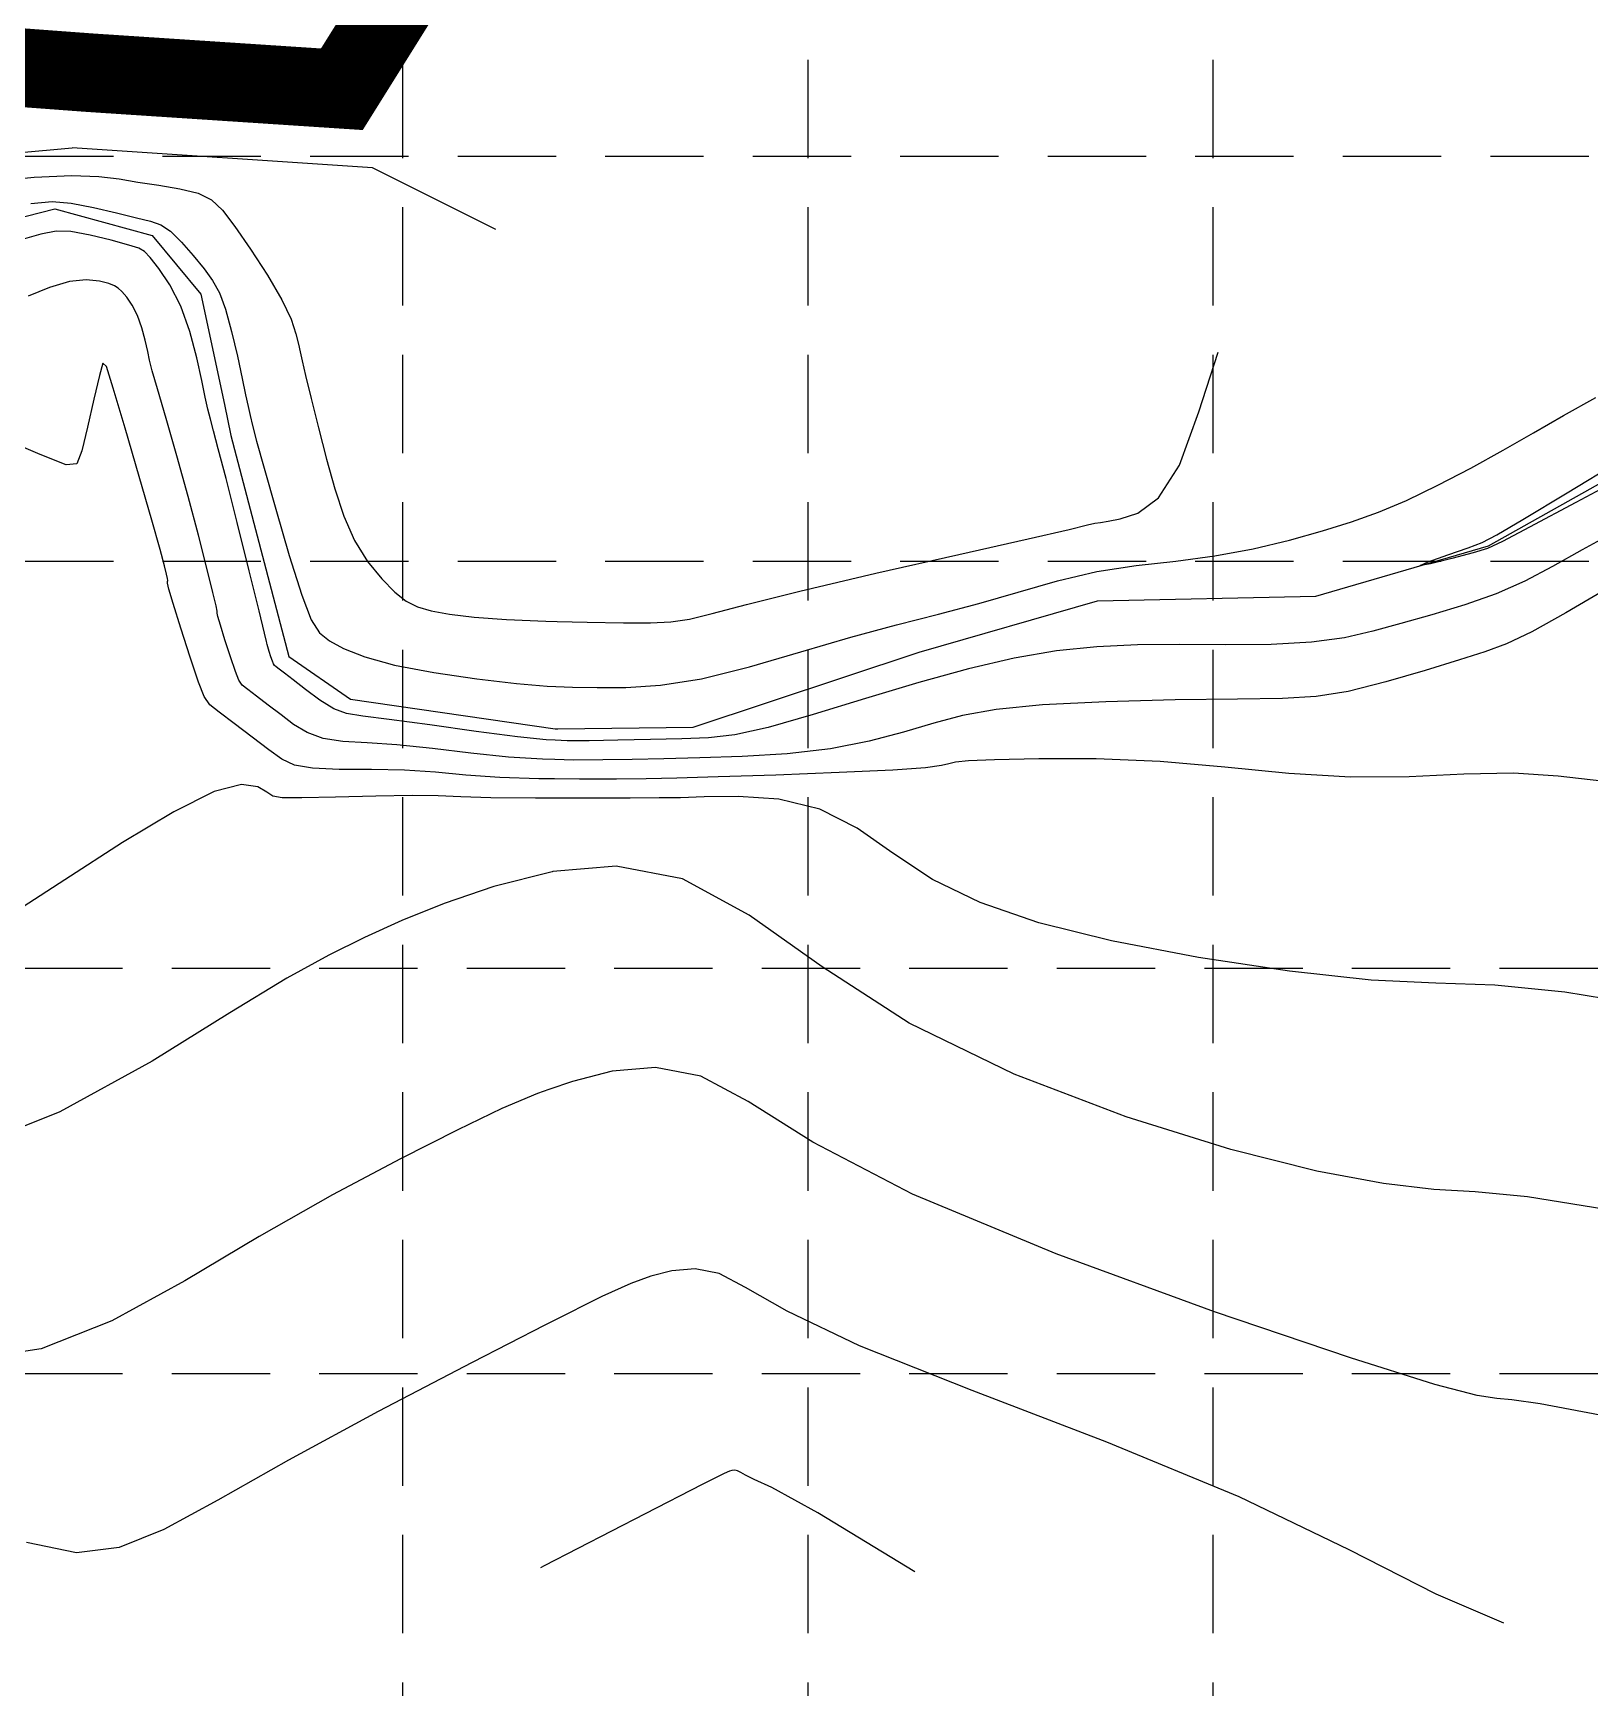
# Model space of a CAD drawing. Extents: x 3769 to 7071, y 3587 to 5652.
# Drawn here: x 5682 to 5879.8, y 3910 to 4120.3 of the extents above; entities that cross this region are included whole.
import ezdxf

# ---------------------------------------------------------------- set-up
doc = ezdxf.new("R2010")
doc.units = 0
doc.header["$LTSCALE"] = 100
doc.header["$MEASUREMENT"] = 0
doc.linetypes.add('DASHED2', pattern=[0.375, 0.25, -0.125])
doc.linetypes.add('HIDDEN', pattern=[0.375, 0.25, -0.125])
for name, color, linetype in [('EC', 43, 'CONTINUOUS'), ('GRID', 254, 'HIDDEN'), ('Limits of disturbance', 1, 'CONTINUOUS'), ('PC', 43, 'CONTINUOUS')]:
    doc.layers.add(name, color=color, linetype=linetype)

msp = doc.modelspace()

# ---------------------------------------------------------------- linework, layer by layer
at = {"layer": 'EC', "color": 5}
for p, q in [((5676.56, 4101.51, 698), (5682.12, 4102.04, 698)), ((5682.12, 4102.04, 698), (5686.87, 4102.26, 698)), ((5686.87, 4102.26, 698), (5690.33, 4102.14, 698)), ((5690.33, 4102.14, 698), (5692.92, 4101.81, 698)), ((5692.92, 4101.81, 698), (5695.3, 4101.39, 698)), ((5695.3, 4101.39, 698), (5697.95, 4101, 698)), ((5697.95, 4101, 698), (5700.63, 4100.57, 698)), ((5700.63, 4100.57, 698), (5702.95, 4099.99, 698)), ((5702.95, 4099.99, 698), (5704.65, 4099.15, 698)), ((5659.08, 4091.5, 697.06), (5684.74, 4098.01, 697.06)), ((5659.08, 4091.5, 697.06), (5684.74, 4098.01, 697.06)), ((5681.67, 4098.7, 696), (5684.37, 4098.94, 696)), ((5684.37, 4098.94, 696), (5686.82, 4098.74, 696)), ((5684.74, 4098.01, 697.06), (5697.11, 4094.64, 697.06)), ((5684.74, 4098.01, 697.06), (5697.11, 4094.64, 697.06)), ((5686.82, 4098.74, 696), (5689.65, 4098.19, 696)), ((5689.65, 4098.19, 696), (5692.58, 4097.49, 696)), ((5692.58, 4097.49, 696), (5695.11, 4096.86, 696)), ((5704.65, 4099.15, 698), (5706.05, 4097.83, 698)), ((5706.05, 4097.83, 698), (5707.59, 4095.77, 698)), ((5684.89, 4095.17, 696), (5682.95, 4094.78, 696)), ((5686.75, 4095.12, 696), (5684.89, 4095.17, 696)), ((5689.22, 4094.66, 696), (5686.75, 4095.12, 696)), ((5695.11, 4096.86, 696), (5696.91, 4096.43, 696)), ((5696.91, 4096.43, 696), (5698.22, 4095.97, 696)), ((5698.22, 4095.97, 696), (5699.43, 4095.16, 696)), ((5699.43, 4095.16, 696), (5700.84, 4093.79, 696)), ((5707.59, 4095.77, 698), (5709.6, 4092.87, 698)), ((5682.95, 4094.78, 696), (5679.98, 4093.94, 696)), ((5691.9, 4094.01, 696), (5689.22, 4094.66, 696)), ((5694.12, 4093.41, 696), (5691.9, 4094.01, 696)), ((5695.4, 4093.01, 696), (5694.12, 4093.41, 696)), ((5696.12, 4092.59, 696), (5695.4, 4093.01, 696)), ((5697.11, 4094.64, 697.06), (5703.3, 4087.17, 697.06)), ((5697.11, 4094.64, 697.06), (5703.3, 4087.17, 697.06)), ((5700.84, 4093.79, 696), (5702.33, 4092.09, 696)), ((5696.83, 4091.81, 696), (5696.12, 4092.59, 696)), ((5697.96, 4090.41, 696), (5696.83, 4091.81, 696)), ((5702.33, 4092.09, 696), (5703.7, 4090.39, 696)), ((5709.6, 4092.87, 698), (5711.74, 4089.57, 698)), ((5686.6, 4088.76, 698), (5684.06, 4088, 698)), ((5688.73, 4088.99, 698), (5686.6, 4088.76, 698)), ((5690.4, 4088.82, 698), (5688.73, 4088.99, 698)), ((5691.58, 4088.51, 698), (5690.4, 4088.82, 698)), ((5699.36, 4088.35, 696), (5697.96, 4090.41, 696)), ((5703.7, 4090.39, 696), (5704.78, 4088.91, 696)), ((5704.78, 4088.91, 696), (5705.65, 4087.34, 696)), ((5711.74, 4089.57, 698), (5713.58, 4086.45, 698)), ((5684.06, 4088, 698), (5681.33, 4086.91, 698)), ((5692.32, 4088.24, 698), (5691.58, 4088.51, 698)), ((5692.8, 4087.95, 698), (5692.32, 4088.24, 698)), ((5693.26, 4087.5, 698), (5692.8, 4087.95, 698)), ((5693.87, 4086.78, 698), (5693.26, 4087.5, 698)), ((5694.57, 4085.77, 698), (5693.87, 4086.78, 698)), ((5700.75, 4085.65, 696), (5699.36, 4088.35, 696)), ((5703.3, 4087.17, 697.06), (5706.28, 4073.15, 697.06)), ((5703.3, 4087.17, 697.06), (5706.28, 4073.15, 697.06)), ((5705.65, 4087.34, 696), (5706.42, 4085.27, 696)), ((5695.25, 4084.46, 698), (5694.57, 4085.77, 698)), ((5701.89, 4082.42, 696), (5700.75, 4085.65, 696)), ((5706.42, 4085.27, 696), (5707.2, 4082.44, 696)), ((5713.58, 4086.45, 698), (5714.75, 4083.97, 698)), ((5695.8, 4082.9, 698), (5695.25, 4084.46, 698)), ((5696.22, 4081.3, 698), (5695.8, 4082.9, 698)), ((5714.75, 4083.97, 698), (5715.38, 4082.14, 698)), ((5696.53, 4079.9, 698), (5696.22, 4081.3, 698)), ((5702.76, 4079.09, 696), (5701.89, 4082.42, 696)), ((5707.2, 4082.44, 696), (5707.93, 4079.28, 696)), ((5715.38, 4082.14, 698), (5715.69, 4080.83, 698)), ((5715.69, 4080.83, 698), (5715.9, 4079.85, 698)), ((5696.77, 4078.79, 698), (5696.53, 4079.9, 698)), ((5697.12, 4077.43, 698), (5696.77, 4078.79, 698)), ((5703.4, 4076.19, 696), (5702.76, 4079.09, 696)), ((5707.93, 4079.28, 696), (5708.54, 4076.44, 696)), ((5715.9, 4079.85, 698), (5716.16, 4078.71, 698)), ((5716.16, 4078.71, 698), (5716.6, 4076.85, 698)), ((5830.13, 4072.19, 698), (5832.58, 4079.79, 698)), ((5697.77, 4075.12, 698), (5697.12, 4077.43, 698)), ((5703.85, 4074.08, 696), (5703.4, 4076.19, 696)), ((5708.54, 4076.44, 696), (5708.98, 4074.36, 696)), ((5716.6, 4076.85, 698), (5717.32, 4073.89, 698)), ((5698.86, 4071.37, 698), (5697.77, 4075.12, 698)), ((5704.19, 4072.56, 696), (5703.85, 4074.08, 696)), ((5708.98, 4074.36, 696), (5709.3, 4072.9, 696)), ((5876.47, 4071.74, 696), (5880.59, 4074.03, 696)), ((5704.51, 4071.27, 696), (5704.19, 4072.56, 696)), ((5706.28, 4073.15, 697.06), (5707.12, 4069.19, 697.06)), ((5706.28, 4073.15, 697.06), (5707.12, 4069.19, 697.06)), ((5709.3, 4072.9, 696), (5709.56, 4071.73, 696)), ((5717.32, 4073.89, 698), (5718.25, 4070.17, 698)), ((5827.68, 4065.43, 698), (5830.13, 4072.19, 698)), ((5700.23, 4066.6, 698), (5698.86, 4071.37, 698)), ((5704.9, 4069.8, 696), (5704.51, 4071.27, 696)), ((5709.56, 4071.73, 696), (5709.86, 4070.47, 696)), ((5709.86, 4070.47, 696), (5710.38, 4068.49, 696)), ((5718.25, 4070.17, 698), (5719.27, 4066.2, 698)), ((5866.95, 4055.2, 683.52), (5895.79, 4071.39, 683.52)), ((5866.95, 4055.2, 683.52), (5895.79, 4071.39, 683.52)), ((5872.65, 4069.55, 696), (5876.47, 4071.74, 696)), ((5705.51, 4067.51, 696), (5704.9, 4069.8, 696)), ((5707.12, 4069.19, 697.06), (5714.47, 4041.1, 697.06)), ((5707.12, 4069.19, 697.06), (5714.47, 4041.1, 697.06)), ((5710.38, 4068.49, 696), (5711.33, 4065.06, 696)), ((5868.8, 4067.35, 696), (5872.65, 4069.55, 696)), ((5701.67, 4061.46, 698), (5700.23, 4066.6, 698)), ((5706.49, 4063.73, 696), (5705.51, 4067.51, 696)), ((5719.27, 4066.2, 698), (5720.31, 4062.42, 698)), ((5864.69, 4065.07, 696), (5868.8, 4067.35, 696)), ((5876.93, 4061.91, 694), (5883.53, 4065.88, 694)), ((5707.9, 4058.15, 696), (5706.49, 4063.73, 696)), ((5711.33, 4065.06, 696), (5712.8, 4059.84, 696)), ((5825.01, 4061.29, 698), (5827.68, 4065.43, 698)), ((5860.5, 4062.87, 696), (5864.69, 4065.07, 696)), ((5884.92, 4064.38, 694), (5878.05, 4060.7, 694)), ((5702.97, 4056.54, 698), (5701.67, 4061.46, 698)), ((5720.31, 4062.42, 698), (5721.46, 4058.96, 698)), ((5856.53, 4060.95, 696), (5860.5, 4062.87, 696)), ((5871.32, 4058.54, 694), (5876.93, 4061.91, 694)), ((5712.8, 4059.84, 696), (5714.52, 4053.97, 696)), ((5820.15, 4058.63, 698), (5822.37, 4059.34, 698)), ((5822.37, 4059.34, 698), (5825.01, 4061.29, 698)), ((5849.53, 4058.21, 696), (5852.96, 4059.44, 696)), ((5852.96, 4059.44, 696), (5856.53, 4060.95, 696)), ((5878.05, 4060.7, 694), (5872.17, 4057.55, 694)), ((5709.43, 4051.99, 696), (5707.9, 4058.15, 696)), ((5721.46, 4058.96, 698), (5722.83, 4055.86, 698)), ((5808.44, 4056.07, 698), (5813.65, 4057.27, 698)), ((5813.65, 4057.27, 698), (5815.99, 4057.83, 698)), ((5815.99, 4057.83, 698), (5816.91, 4058.04, 698)), ((5816.91, 4058.04, 698), (5817.63, 4058.15, 698)), ((5817.63, 4058.15, 698), (5818.62, 4058.31, 698)), ((5818.62, 4058.31, 698), (5820.15, 4058.63, 698)), ((5845.86, 4057.08, 696), (5849.53, 4058.21, 696)), ((5867.99, 4056.57, 694), (5871.32, 4058.54, 694)), ((5872.17, 4057.55, 694), (5868.72, 4055.72, 694)), ((5704.05, 4052.32, 698), (5702.97, 4056.54, 698)), ((5722.83, 4055.86, 698), (5724.49, 4053.18, 698)), ((5799.61, 4054.08, 698), (5808.44, 4056.07, 698)), ((5837.05, 4054.81, 696), (5841.67, 4055.92, 696)), ((5841.67, 4055.92, 696), (5845.86, 4057.08, 696)), ((5844.98, 4048.77, 683.52), (5866.95, 4055.2, 683.52)), ((5844.98, 4048.77, 683.52), (5866.95, 4055.2, 683.52)), ((5864.35, 4054.92, 694), (5866.12, 4055.6, 694)), ((5866.12, 4055.6, 694), (5867.99, 4056.57, 694)), ((5868.72, 4055.72, 694), (5866.82, 4054.84, 694)), ((5883.04, 4056.98, 696), (5878.83, 4054.66, 696)), ((5714.52, 4053.97, 696), (5716.11, 4048.91, 696)), ((5724.49, 4053.18, 698), (5726.28, 4050.97, 698)), ((5789.06, 4051.69, 698), (5799.61, 4054.08, 698)), ((5822.17, 4052.67, 696), (5827.19, 4053.25, 696)), ((5827.19, 4053.25, 696), (5832.17, 4053.9, 696)), ((5832.17, 4053.9, 696), (5837.05, 4054.81, 696)), ((5858.25, 4052.67, 694), (5859.29, 4053.14, 694)), ((5859.29, 4053.14, 694), (5861.77, 4054.03, 694)), ((5862.27, 4053.56, 694), (5859.56, 4052.9, 694)), ((5861.77, 4054.03, 694), (5864.35, 4054.92, 694)), ((5865, 4054.28, 694), (5862.27, 4053.56, 694)), ((5866.82, 4054.84, 694), (5865, 4054.28, 694)), ((5878.83, 4054.66, 696), (5875.07, 4052.55, 696)), ((5704.81, 4049.23, 698), (5704.05, 4052.32, 698)), ((5710.69, 4046.9, 696), (5709.43, 4051.99, 696)), ((5726.28, 4050.97, 698), (5727.96, 4049.29, 698)), ((5779.4, 4049.43, 698), (5789.06, 4051.69, 698)), ((5812.15, 4050.73, 696), (5817.15, 4051.9, 696)), ((5817.15, 4051.9, 696), (5822.17, 4052.67, 696)), ((5859.56, 4052.9, 694), (5858.25, 4052.67, 694)), ((5875.07, 4052.55, 696), (5871.56, 4050.69, 696)), ((5705.22, 4047.54, 698), (5704.81, 4049.23, 698)), ((5716.11, 4048.91, 696), (5717.32, 4045.77, 696)), ((5727.96, 4049.29, 698), (5729.4, 4048.15, 698)), ((5772.62, 4047.72, 698), (5779.4, 4049.43, 698)), ((5802.15, 4047.85, 696), (5807.16, 4049.31, 696)), ((5807.16, 4049.31, 696), (5812.15, 4050.73, 696)), ((5867.93, 4049.07, 696), (5863.92, 4047.66, 696)), ((5871.56, 4050.69, 696), (5867.93, 4049.07, 696)), ((5881.48, 4049.4, 698), (5876.78, 4046.66, 698)), ((5705.36, 4046.89, 698), (5705.22, 4047.54, 698)), ((5705.37, 4046.75, 698), (5705.36, 4046.89, 698)), ((5705.36, 4046.63, 698), (5705.37, 4046.75, 698)), ((5711.38, 4044.06, 696), (5710.69, 4046.9, 696)), ((5729.4, 4048.15, 698), (5730.82, 4047.42, 698)), ((5730.82, 4047.42, 698), (5732.56, 4046.91, 698)), ((5732.56, 4046.91, 698), (5734.91, 4046.48, 698)), ((5768.29, 4046.56, 698), (5772.62, 4047.72, 698)), ((5794.59, 4041.65, 683.52), (5817.25, 4048.21, 683.52)), ((5794.59, 4041.65, 683.52), (5817.25, 4048.21, 683.52)), ((5797.06, 4046.51, 696), (5802.15, 4047.85, 696)), ((5817.25, 4048.21, 683.52), (5844.98, 4048.77, 683.52)), ((5817.25, 4048.21, 683.52), (5844.98, 4048.77, 683.52)), ((5863.92, 4047.66, 696), (5859.75, 4046.43, 696)), ((5705.46, 4046.18, 698), (5705.36, 4046.63, 698)), ((5705.77, 4045.1, 698), (5705.46, 4046.18, 698)), ((5706.35, 4043.23, 698), (5705.77, 4045.1, 698)), ((5717.32, 4045.77, 696), (5718.37, 4044.11, 696)), ((5734.91, 4046.48, 698), (5738.04, 4046.11, 698)), ((5738.04, 4046.11, 698), (5742.12, 4045.82, 698)), ((5742.12, 4045.82, 698), (5747.12, 4045.61, 698)), ((5747.12, 4045.61, 698), (5748.56, 4045.57, 698)), ((5748.56, 4045.57, 698), (5752.37, 4045.48, 698)), ((5752.37, 4045.48, 698), (5757.01, 4045.4, 698)), ((5757.01, 4045.4, 698), (5760.44, 4045.38, 698)), ((5760.44, 4045.38, 698), (5763.03, 4045.5, 698)), ((5763.03, 4045.5, 698), (5765.41, 4045.85, 698)), ((5765.41, 4045.85, 698), (5768.29, 4046.56, 698)), ((5785.9, 4043.58, 696), (5791.72, 4045.15, 696)), ((5791.72, 4045.15, 696), (5797.06, 4046.51, 696)), ((5855.79, 4045.32, 696), (5852.23, 4044.32, 696)), ((5859.75, 4046.43, 696), (5855.79, 4045.32, 696)), ((5876.78, 4046.66, 698), (5872.46, 4044.26, 698)), ((5707.05, 4041.06, 698), (5706.35, 4043.23, 698)), ((5711.64, 4043, 696), (5711.38, 4044.06, 696)), ((5711.67, 4042.84, 696), (5711.64, 4043, 696)), ((5711.67, 4042.8, 696), (5711.67, 4042.84, 696)), ((5711.7, 4042.66, 696), (5711.67, 4042.8, 696)), ((5711.8, 4042.33, 696), (5711.7, 4042.66, 696)), ((5718.37, 4044.11, 696), (5719.63, 4043.12, 696)), ((5719.63, 4043.12, 696), (5721.44, 4042.13, 696)), ((5779.53, 4041.69, 696), (5785.9, 4043.58, 696)), ((5822.32, 4042.58, 696), (5817.18, 4042.35, 696)), ((5827.73, 4042.63, 696), (5822.32, 4042.58, 696)), ((5833.54, 4042.61, 696), (5827.73, 4042.63, 696)), ((5839.31, 4042.66, 696), (5833.54, 4042.61, 696)), ((5844.47, 4042.92, 696), (5839.31, 4042.66, 696)), ((5848.65, 4043.49, 696), (5844.47, 4042.92, 696)), ((5852.23, 4044.32, 696), (5848.65, 4043.49, 696)), ((5869.24, 4042.71, 698), (5866.5, 4041.69, 698)), ((5872.46, 4044.26, 698), (5869.24, 4042.71, 698)), ((5707.68, 4039.19, 698), (5707.05, 4041.06, 698)), ((5711.97, 4041.76, 696), (5711.8, 4042.33, 696)), ((5712.19, 4041.09, 696), (5711.97, 4041.76, 696)), ((5712.38, 4040.51, 696), (5712.19, 4041.09, 696)), ((5712.52, 4040.17, 696), (5712.38, 4040.51, 696)), ((5714.47, 4041.1, 697.06), (5722.29, 4035.7, 697.06)), ((5714.47, 4041.1, 697.06), (5722.29, 4035.7, 697.06)), ((5721.44, 4042.13, 696), (5724.11, 4041.07, 696)), ((5724.11, 4041.07, 696), (5727.9, 4040.03, 696)), ((5765.88, 4032.15, 683.52), (5794.59, 4041.65, 683.52)), ((5765.88, 4032.15, 683.52), (5794.59, 4041.65, 683.52)), ((5773.02, 4039.79, 696), (5779.53, 4041.69, 696)), ((5806.64, 4040.89, 696), (5800.84, 4039.55, 696)), ((5812.03, 4041.82, 696), (5806.64, 4040.89, 696)), ((5817.18, 4042.35, 696), (5812.03, 4041.82, 696)), ((5863.27, 4040.69, 698), (5858.9, 4039.34, 698)), ((5866.5, 4041.69, 698), (5863.27, 4040.69, 698)), ((5708.11, 4038.09, 698), (5707.68, 4039.19, 698)), ((5712.65, 4039.99, 696), (5712.52, 4040.17, 696)), ((5712.86, 4039.81, 696), (5712.65, 4039.99, 696)), ((5713.25, 4039.52, 696), (5712.86, 4039.81, 696)), ((5713.92, 4039, 696), (5713.25, 4039.52, 696)), ((5715.02, 4038.14, 696), (5713.92, 4039, 696)), ((5727.9, 4040.03, 696), (5732.89, 4039.07, 696)), ((5732.89, 4039.07, 696), (5738.37, 4038.27, 696)), ((5738.37, 4038.27, 696), (5743.4, 4037.69, 696)), ((5761.7, 4037.46, 696), (5766.93, 4038.29, 696)), ((5766.93, 4038.29, 696), (5773.02, 4039.79, 696)), ((5800.84, 4039.55, 696), (5794.54, 4037.82, 696)), ((5858.9, 4039.34, 698), (5853.9, 4037.88, 698)), ((5708.54, 4037.48, 698), (5708.11, 4038.09, 698)), ((5709.24, 4036.92, 698), (5708.54, 4037.48, 698)), ((5710.38, 4036.06, 698), (5709.24, 4036.92, 698)), ((5716.6, 4036.9, 696), (5715.02, 4038.14, 696)), ((5718.42, 4035.56, 696), (5716.6, 4036.9, 696)), ((5743.4, 4037.69, 696), (5747.31, 4037.35, 696)), ((5747.31, 4037.35, 696), (5748.42, 4037.3, 696)), ((5748.42, 4037.3, 696), (5750.52, 4037.21, 696)), ((5750.52, 4037.21, 696), (5753.66, 4037.16, 696)), ((5753.66, 4037.16, 696), (5757.32, 4037.18, 696)), ((5757.32, 4037.18, 696), (5761.7, 4037.46, 696)), ((5794.54, 4037.82, 696), (5787.75, 4035.76, 696)), ((5849.12, 4036.68, 698), (5845.05, 4036.03, 698)), ((5853.9, 4037.88, 698), (5849.12, 4036.68, 698)), ((5711.86, 4034.94, 698), (5710.38, 4036.06, 698)), ((5713.48, 4033.7, 698), (5711.86, 4034.94, 698)), ((5720.19, 4034.47, 696), (5718.42, 4035.56, 696)), ((5721.79, 4033.85, 696), (5720.19, 4034.47, 696)), ((5722.29, 4035.7, 697.06), (5748.33, 4031.94, 697.06)), ((5722.29, 4035.7, 697.06), (5748.33, 4031.94, 697.06)), ((5787.75, 4035.76, 696), (5781.11, 4033.73, 696)), ((5804.39, 4034.37, 698), (5800.11, 4033.61, 698)), ((5810.28, 4034.95, 698), (5804.39, 4034.37, 698)), ((5818.3, 4035.34, 698), (5810.28, 4034.95, 698)), ((5827.14, 4035.59, 698), (5818.3, 4035.34, 698)), ((5835.05, 4035.71, 698), (5827.14, 4035.59, 698)), ((5840.77, 4035.79, 698), (5835.05, 4035.71, 698)), ((5845.05, 4036.03, 698), (5840.77, 4035.79, 698)), ((5715.08, 4032.49, 698), (5713.48, 4033.7, 698)), ((5716.8, 4031.44, 698), (5715.08, 4032.49, 698)), ((5723.87, 4033.51, 696), (5721.79, 4033.85, 696)), ((5727.24, 4033.11, 696), (5723.87, 4033.51, 696)), ((5732.38, 4032.42, 696), (5727.24, 4033.11, 696)), ((5738.27, 4031.6, 696), (5732.38, 4032.42, 696)), ((5748.64, 4031.9, 683.52), (5765.88, 4032.15, 683.52)), ((5748.64, 4031.9, 683.52), (5765.88, 4032.15, 683.52)), ((5775.41, 4032.1, 696), (5771.17, 4031.17, 696)), ((5781.11, 4033.73, 696), (5775.41, 4032.1, 696)), ((5796.45, 4032.64, 698), (5792.59, 4031.5, 698)), ((5800.11, 4033.61, 698), (5796.45, 4032.64, 698)), ((5718.83, 4030.69, 698), (5716.8, 4031.44, 698)), ((5721.32, 4030.31, 698), (5718.83, 4030.69, 698)), ((5724.41, 4030.12, 698), (5721.32, 4030.31, 698)), ((5728.21, 4029.88, 698), (5724.41, 4030.12, 698)), ((5732.74, 4029.41, 698), (5728.21, 4029.88, 698)), ((5743.52, 4030.9, 696), (5738.27, 4031.6, 696)), ((5747.16, 4030.51, 696), (5743.52, 4030.9, 696)), ((5748.3, 4030.46, 696), (5747.16, 4030.51, 696)), ((5749.84, 4030.38, 696), (5748.3, 4030.46, 696)), ((5748.33, 4031.94, 683.52), (5748.64, 4031.9, 683.52)), ((5748.33, 4031.94, 683.52), (5748.64, 4031.9, 683.52)), ((5752.63, 4030.4, 696), (5749.84, 4030.38, 696)), ((5756.29, 4030.46, 696), (5752.63, 4030.4, 696)), ((5760.44, 4030.55, 696), (5756.29, 4030.46, 696)), ((5764.41, 4030.64, 696), (5760.44, 4030.55, 696)), ((5767.79, 4030.77, 696), (5764.41, 4030.64, 696)), ((5771.17, 4031.17, 696), (5767.79, 4030.77, 696)), ((5788.25, 4030.35, 698), (5783.33, 4029.39, 698)), ((5792.59, 4031.5, 698), (5788.25, 4030.35, 698)), ((5737.62, 4028.83, 698), (5732.74, 4029.41, 698)), ((5742.4, 4028.32, 698), (5737.62, 4028.83, 698)), ((5746.71, 4028.05, 698), (5742.4, 4028.32, 698)), ((5748.26, 4028.01, 698), (5746.71, 4028.05, 698)), ((5750.64, 4027.95, 698), (5748.26, 4028.01, 698)), ((5754.37, 4027.97, 698), (5750.64, 4027.95, 698)), ((5758.1, 4028.02, 698), (5754.37, 4027.97, 698)), ((5762.12, 4028.1, 698), (5758.1, 4028.02, 698)), ((5766.72, 4028.22, 698), (5762.12, 4028.1, 698)), ((5772.08, 4028.41, 698), (5766.72, 4028.22, 698)), ((5777.79, 4028.76, 698), (5772.08, 4028.41, 698)), ((5783.33, 4029.39, 698), (5777.79, 4028.76, 698)), ((5704.99, 4023.96, 702), (5699.85, 4021.39, 702)), ((5708.44, 4024.83, 702), (5704.99, 4023.96, 702)), ((5710.51, 4024.55, 702), (5708.44, 4024.83, 702)), ((5711.66, 4023.87, 702), (5710.51, 4024.55, 702)), ((5712.44, 4023.38, 702), (5711.66, 4023.87, 702)), ((5713.63, 4023.16, 702), (5712.44, 4023.38, 702)), ((5716.11, 4023.13, 702), (5713.63, 4023.16, 702)), ((5720.39, 4023.22, 702), (5716.11, 4023.13, 702)), ((5725.51, 4023.35, 702), (5720.39, 4023.22, 702)), ((5730.16, 4023.43, 702), (5725.51, 4023.35, 702)), ((5733.46, 4023.39, 702), (5730.16, 4023.43, 702)), ((5736.33, 4023.28, 702), (5733.46, 4023.39, 702)), ((5740.16, 4023.17, 702), (5736.33, 4023.28, 702)), ((5745.82, 4023.11, 702), (5740.16, 4023.17, 702)), ((5748.17, 4023.1, 702), (5745.82, 4023.11, 702)), ((5752.23, 4023.09, 702), (5748.17, 4023.1, 702)), ((5757.84, 4023.1, 702), (5752.23, 4023.09, 702)), ((5761.56, 4023.13, 702), (5757.84, 4023.1, 702)), ((5764.26, 4023.17, 702), (5761.56, 4023.13, 702)), ((5767.27, 4023.26, 702), (5764.26, 4023.17, 702)), ((5771.58, 4023.32, 702), (5767.27, 4023.26, 702)), ((5776.75, 4022.97, 702), (5771.58, 4023.32, 702)), ((5781.98, 4021.73, 702), (5776.75, 4022.97, 702)), ((5786.69, 4019.29, 702), (5781.98, 4021.73, 702)), ((5699.85, 4021.39, 702), (5693.35, 4017.47, 702))]:
    msp.add_line(p, q, dxfattribs=at)
at = {"layer": 'EC', "color": 44}
for p, q in [((5693.35, 4017.47, 702), (5685.98, 4012.72, 702)), ((5796.28, 4012.79, 702), (5791.25, 4016.1, 702)), ((5747.93, 4013.76, 704), (5740.53, 4011.88, 704)), ((5748.01, 4013.77, 704), (5747.93, 4013.76, 704)), ((5756.07, 4014.45, 704), (5748.01, 4013.77, 704)), ((5764.49, 4012.84, 704), (5756.07, 4014.45, 704)), ((5685.98, 4012.72, 702), (5678.27, 4007.72, 702)), ((5740.53, 4011.88, 704), (5734.21, 4009.74, 704)), ((5772.96, 4008.24, 704), (5764.49, 4012.84, 704)), ((5802.32, 4009.84, 702), (5796.28, 4012.79, 702)), ((5734.21, 4009.74, 704), (5728.82, 4007.56, 704)), ((5809.78, 4007.27, 702), (5802.32, 4009.84, 702)), ((5728.82, 4007.56, 704), (5724.07, 4005.39, 704)), ((5782.24, 4001.66, 704), (5772.96, 4008.24, 704)), ((5819.03, 4004.96, 702), (5809.78, 4007.27, 702)), ((5724.07, 4005.39, 704), (5719.54, 4003.15, 704)), ((5830.09, 4002.84, 702), (5819.03, 4004.96, 702)), ((5719.54, 4003.15, 704), (5714.22, 4000.22, 704)), ((5841.64, 4001.1, 702), (5830.09, 4002.84, 702)), ((5793.3, 3994.52, 704), (5782.24, 4001.66, 704)), ((5852.03, 3999.98, 702), (5841.64, 4001.1, 702)), ((5714.22, 4000.22, 704), (5706.98, 3995.83, 704)), ((5860.25, 3999.58, 702), (5852.03, 3999.98, 702)), ((5867.75, 3999.32, 702), (5860.25, 3999.58, 702)), ((5876.65, 3998.46, 702), (5867.75, 3999.32, 702)), ((5888.3, 3996.53, 702), (5876.65, 3998.46, 702)), ((5706.98, 3995.83, 704), (5697.08, 3989.68, 704)), ((5806.64, 3988.03, 704), (5793.3, 3994.52, 704)), ((5697.08, 3989.68, 704), (5685.38, 3983.22, 704)), ((5755.55, 3988.39, 706), (5750.51, 3987.11, 706)), ((5761.09, 3988.86, 706), (5755.55, 3988.39, 706)), ((5766.82, 3987.76, 706), (5761.09, 3988.86, 706)), ((5820.9, 3982.61, 704), (5806.64, 3988.03, 704)), ((5747.53, 3986.09, 706), (5746.08, 3985.59, 706)), ((5750.51, 3987.11, 706), (5747.53, 3986.09, 706)), ((5772.87, 3984.54, 706), (5766.82, 3987.76, 706)), ((5741.55, 3983.66, 706), (5735.96, 3980.97, 706)), ((5746.08, 3985.59, 706), (5741.55, 3983.66, 706)), ((5781.08, 3979.4, 706), (5772.87, 3984.54, 706)), ((5685.38, 3983.22, 704), (5673.12, 3978.35, 704)), ((5834.21, 3978.47, 704), (5820.9, 3982.61, 704)), ((5735.96, 3980.97, 706), (5728.66, 3977.27, 706)), ((5793.75, 3972.77, 706), (5781.08, 3979.4, 706)), ((5728.66, 3977.27, 706), (5720.03, 3972.68, 706)), ((5845.11, 3975.72, 704), (5834.21, 3978.47, 704)), ((5853.58, 3974.13, 704), (5845.11, 3975.72, 704)), ((5860.01, 3973.39, 704), (5853.58, 3974.13, 704)), ((5865.23, 3973.08, 704), (5860.01, 3973.39, 704)), ((5871.9, 3972.44, 704), (5865.23, 3973.08, 704)), ((5720.03, 3972.68, 706), (5710.7, 3967.4, 706)), ((5811.98, 3965.18, 706), (5793.75, 3972.77, 706)), ((5883.18, 3970.63, 704), (5871.9, 3972.44, 704)), ((5710.7, 3967.4, 706), (5701.27, 3961.78, 706)), ((5832.13, 3957.82, 706), (5811.98, 3965.18, 706)), ((5763.17, 3963.02, 708), (5760.49, 3962.34, 708)), ((5766.11, 3963.27, 708), (5763.17, 3963.02, 708)), ((5769.16, 3962.69, 708), (5766.11, 3963.27, 708)), ((5772.5, 3960.93, 708), (5769.16, 3962.69, 708)), ((5701.27, 3961.78, 706), (5691.97, 3956.68, 706)), ((5757.95, 3961.44, 708), (5754.27, 3959.76, 708)), ((5760.49, 3962.34, 708), (5757.95, 3961.44, 708)), ((5777.79, 3957.89, 708), (5772.5, 3960.93, 708)), ((5754.27, 3959.76, 708), (5747.85, 3956.55, 708)), ((5691.97, 3956.68, 706), (5683.01, 3953.1, 706)), ((5747.85, 3956.55, 708), (5747, 3956.12, 708)), ((5787, 3953.5, 708), (5777.79, 3957.89, 708)), ((5849.39, 3951.97, 706), (5832.13, 3957.82, 706)), ((5747, 3956.12, 708), (5737.78, 3951.4, 708)), ((5683.01, 3953.1, 706), (5674.5, 3951.81, 706)), ((5801.31, 3947.81, 708), (5787, 3953.5, 708)), ((5737.78, 3951.4, 708), (5725.83, 3945.14, 708)), ((5860.12, 3948.6, 706), (5849.39, 3951.97, 706)), ((5865.52, 3947.17, 706), (5860.12, 3948.6, 706)), ((5818.43, 3941.25, 708), (5801.31, 3947.81, 708)), ((5867.99, 3946.8, 706), (5865.52, 3947.17, 706)), ((5869.89, 3946.65, 706), (5867.99, 3946.8, 706)), ((5873.51, 3946.13, 706), (5869.89, 3946.65, 706)), ((5881.14, 3944.67, 706), (5873.51, 3946.13, 706)), ((5725.83, 3945.14, 708), (5714.42, 3938.97, 708)), ((5835.24, 3934.31, 708), (5818.43, 3941.25, 708)), ((5714.42, 3938.97, 708), (5705.45, 3933.88, 708)), ((5705.45, 3933.88, 708), (5698.57, 3930.14, 708)), ((5849.22, 3927.58, 708), (5835.24, 3934.31, 708)), ((5698.57, 3930.14, 708), (5692.89, 3927.86, 708)), ((5687.47, 3927.18, 708), (5681.13, 3928.52, 708)), ((5692.89, 3927.86, 708), (5687.47, 3927.18, 708)), ((5860.28, 3921.92, 708), (5849.22, 3927.58, 708)), ((5868.91, 3918.24, 708), (5860.28, 3921.92, 708))]:
    msp.add_line(p, q, dxfattribs=at)
at = {"layer": 'EC'}
msp.add_line((5791.25, 4016.1, 702), (5786.69, 4019.29, 702), dxfattribs=at)
at = {"layer": 'GRID', "color": 252, "linetype": 'HIDDEN', "ltscale": 0.5}
for p, q in [((5728.93, 5598.22), (5728.93, 3795.49)), ((5780.43, 5598.22), (5780.43, 3795.49)), ((5831.93, 5598.22), (5831.93, 3795.49)), ((3823.43, 4104.72), (7016.43, 4104.72)), ((3823.43, 4053.22), (7016.43, 4053.22)), ((3824.58, 4001.49), (7017.58, 4001.49)), ((3824.58, 3949.99), (7017.58, 3949.99))]:
    msp.add_line(p, q, dxfattribs=at)
at = {"layer": 'Limits of disturbance', "color": 1, "linetype": 'DASHED2', "const_width": 10}
msp.add_lwpolyline([(5618.51, 4435.14), (5639.42, 4370.28), (5543.76, 4242.01), (5493.66, 4190.76), (5493.89, 4166.98), (5498.89, 4129.44), (5689.11, 4115.32), (5721.21, 4113.21), (5841.48, 4305.62), (5824.79, 4356.85), (5685.29, 4422.38)], dxfattribs=at)
at = {"layer": 'PC', "color": 43}
for p, q in [((5679.88, 4105.13, 700), (5686.92, 4105.77, 700)), ((5725.11, 4103.23), (5686.92, 4105.77, 700)), ((5740.79, 4095.4), (5725.11, 4103.23)), ((5690.83, 4078.38, 700), (5690.4, 4076.84, 700)), ((5691.28, 4077.96, 700), (5690.83, 4078.38, 700)), ((5690.4, 4076.84, 700), (5689.7, 4073.83, 700)), ((5692.14, 4075.21, 700), (5691.28, 4077.96, 700)), ((5693.65, 4070.13, 700), (5692.14, 4075.21, 700)), ((5689.7, 4073.83, 700), (5688.88, 4070.27, 700)), ((5688.88, 4070.27, 700), (5688.16, 4067.24, 700)), ((5695.45, 4063.99, 700), (5693.65, 4070.13, 700)), ((5682.87, 4066.77, 700), (5677.1, 4069.26, 700)), ((5686.15, 4065.48, 700), (5682.87, 4066.77, 700)), ((5687.54, 4065.61, 700), (5686.15, 4065.48, 700)), ((5688.16, 4067.24, 700), (5687.54, 4065.61, 700)), ((5697.06, 4058.43, 700), (5695.45, 4063.99, 700)), ((5698.12, 4054.71, 700), (5697.06, 4058.43, 700)), ((5698.68, 4052.62, 700), (5698.12, 4054.71, 700)), ((5698.94, 4051.56, 700), (5698.68, 4052.62, 700)), ((5699.05, 4051.02, 700), (5698.94, 4051.56, 700)), ((5699.08, 4050.78, 700), (5699.05, 4051.02, 700)), ((5699.06, 4050.66, 700), (5699.08, 4050.78, 700)), ((5699.06, 4050.45, 700), (5699.06, 4050.66, 700)), ((5699.22, 4049.69, 700), (5699.06, 4050.45, 700)), ((5699.75, 4047.86, 700), (5699.22, 4049.69, 700)), ((5700.73, 4044.71, 700), (5699.75, 4047.86, 700)), ((5701.92, 4041.03, 700), (5700.73, 4044.71, 700)), ((5702.98, 4037.87, 700), (5701.92, 4041.03, 700)), ((5703.71, 4036.01, 700), (5702.98, 4037.87, 700)), ((5704.44, 4034.98, 700), (5703.71, 4036.01, 700)), ((5705.61, 4034.03, 700), (5704.44, 4034.98, 700)), ((5707.52, 4032.59, 700), (5705.61, 4034.03, 700)), ((5709.81, 4030.87, 700), (5707.52, 4032.59, 700)), ((5711.93, 4029.26, 700), (5709.81, 4030.87, 700)), ((5713.57, 4028.08, 700), (5711.93, 4029.26, 700)), ((5715.19, 4027.31, 700), (5713.57, 4028.08, 700)), ((5800.85, 4027.84, 700), (5799.21, 4027.67, 700)), ((5804.18, 4027.99, 700), (5800.85, 4027.84, 700)), ((5809.78, 4028.12, 700), (5804.18, 4027.99, 700)), ((5817.07, 4028.1, 700), (5809.78, 4028.12, 700)), ((5825.2, 4027.76, 700), (5817.07, 4028.1, 700)), ((5833.44, 4027.05, 700), (5825.2, 4027.76, 700)), ((5717.47, 4026.91, 700), (5715.19, 4027.31, 700)), ((5720.86, 4026.77, 700), (5717.47, 4026.91, 700)), ((5724.96, 4026.74, 700), (5720.86, 4026.77, 700)), ((5729.19, 4026.65, 700), (5724.96, 4026.74, 700)), ((5733.1, 4026.4, 700), (5729.19, 4026.65, 700)), ((5736.98, 4026.05, 700), (5733.1, 4026.4, 700)), ((5741.28, 4025.75, 700), (5736.98, 4026.05, 700)), ((5746.26, 4025.58, 700), (5741.28, 4025.75, 700)), ((5763.79, 4025.66, 700), (5759.9, 4025.58, 700)), ((5769.03, 4025.81, 700), (5763.79, 4025.66, 700)), ((5776.37, 4026.05, 700), (5769.03, 4025.81, 700)), ((5784.42, 4026.35, 700), (5776.37, 4026.05, 700)), ((5791.24, 4026.67, 700), (5784.42, 4026.35, 700)), ((5795.4, 4026.97, 700), (5791.24, 4026.67, 700)), ((5797.43, 4027.24, 700), (5795.4, 4026.97, 700)), ((5798.37, 4027.47, 700), (5797.43, 4027.24, 700)), ((5799.21, 4027.67, 700), (5798.37, 4027.47, 700)), ((5841.55, 4026.26, 700), (5833.44, 4027.05, 700)), ((5849.39, 4025.77, 700), (5841.55, 4026.26, 700)), ((5856.85, 4025.84, 700), (5849.39, 4025.77, 700)), ((5863.8, 4026.16, 700), (5856.85, 4025.84, 700)), ((5870.13, 4026.29, 700), (5863.8, 4026.16, 700)), ((5875.82, 4025.91, 700), (5870.13, 4026.29, 700)), ((5881.36, 4025.26, 700), (5875.82, 4025.91, 700)), ((5748.22, 4025.56, 700), (5746.26, 4025.58, 700)), ((5751.43, 4025.52, 700), (5748.22, 4025.56, 700)), ((5756.1, 4025.54, 700), (5751.43, 4025.52, 700)), ((5759.9, 4025.58, 700), (5756.1, 4025.54, 700))]:
    msp.add_line(p, q, dxfattribs=at)
at = {"layer": 'PC', "color": 44}
for p, q in [((5770.47, 3937.57, 710), (5769.82, 3937.29, 710)), ((5770.79, 3937.65, 710), (5770.47, 3937.57, 710)), ((5771.14, 3937.68, 710), (5770.79, 3937.65, 710)), ((5771.5, 3937.61, 710), (5771.14, 3937.68, 710)), ((5771.9, 3937.41, 710), (5771.5, 3937.61, 710)), ((5772.53, 3937.04, 710), (5771.9, 3937.41, 710)), ((5767, 3935.86, 710), (5759.74, 3932.13, 710)), ((5769.82, 3937.29, 710), (5767, 3935.86, 710)), ((5773.62, 3936.52, 710), (5772.53, 3937.04, 710)), ((5775.87, 3935.5, 710), (5773.62, 3936.52, 710)), ((5781.71, 3932.26, 710), (5775.87, 3935.5, 710)), ((5759.74, 3932.13, 710), (5746.91, 3925.52, 710)), ((5794.03, 3924.79, 710), (5781.71, 3932.26, 710)), ((5746.91, 3925.52, 710), (5746.46, 3925.29, 710))]:
    msp.add_line(p, q, dxfattribs=at)

doc.saveas('drawing.dxf')
